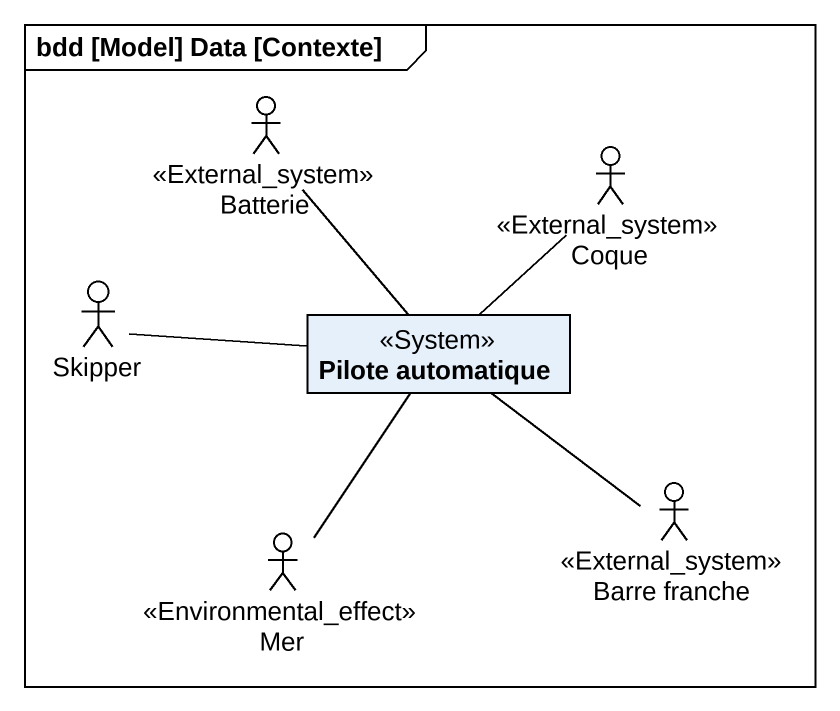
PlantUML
@startuml
mainframe bdd [Model] Data [Contexte]
allowmixing
hide circle
hide empty members
actor Batterie <<External_system>>
actor Coque <<External_system>>
actor Skipper
class "Pilote automatique" as Pilote_automatique <<System>>
actor Mer <<Environmental_effect>>
actor "Barre franche" as Barre_franche <<External_system>>
Batterie -- Pilote_automatique
Coque -- Pilote_automatique
Skipper -right- Pilote_automatique
Mer -up- Pilote_automatique
Barre_franche -up- Pilote_automatique
@enduml
